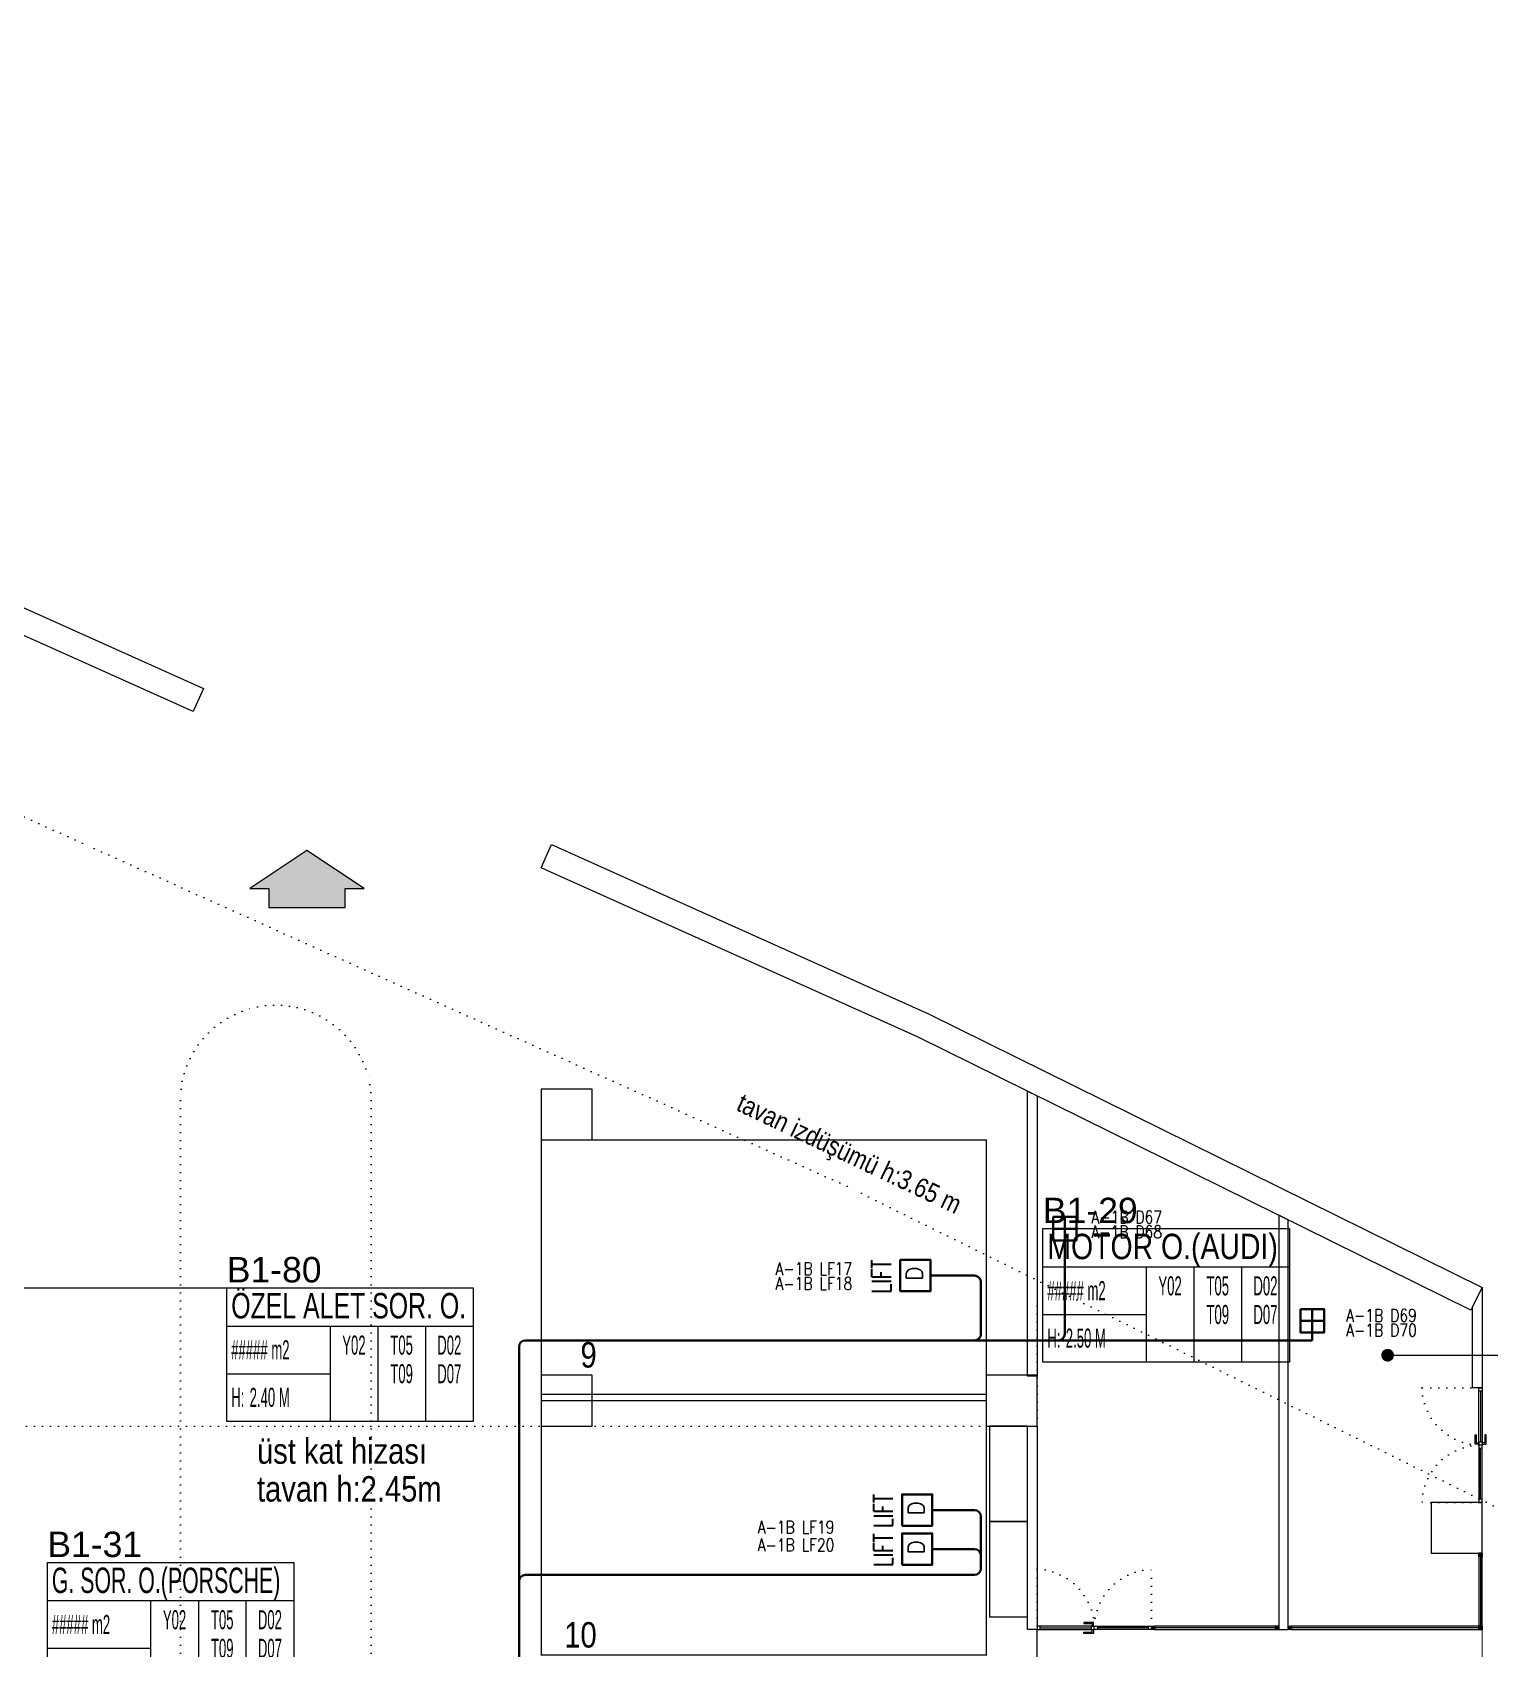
# Model space of a CAD drawing. Header units: metres. Extents: x -13621 to 152406, y -16073 to 22221.
# Drawn here: x 63640 to 65932, y 4450 to 6992 of the extents above; entities that cross this region are included whole.
import ezdxf
from ezdxf.enums import TextEntityAlignment as Align

# ---------------------------------------------------------------- set-up
doc = ezdxf.new("R2010")
doc.units = ezdxf.units.M
doc.header["$LTSCALE"] = 100
doc.header["$MEASUREMENT"] = 0
doc.linetypes.add('DOT2', pattern=[0.125, 0, -0.125])
doc.linetypes.add('HIDDEN', pattern=[0.375, 0.25, -0.125])
doc.layers.get('0').update_dxf_attribs({"color": 9, "lineweight": 9})
for name, color, linetype, lineweight in [('00', 9, 'Continuous', 9), ('01', 9, 'Continuous', 9), ('05', 9, 'Continuous', 9), ('06B', 9, 'Continuous', 9), ('06D', 9, 'Continuous', 9), ('10', 9, 'Continuous', 9), ('15', 9, 'Continuous', 9), ('20', 9, 'DOT2', 9), ('21', 9, 'Continuous', 9), ('21_mahal200', 9, 'Continuous', 9), ('Data  Tavan', 170, 'Continuous', 30), ('E-DATA LIFT PRIZI', 7, 'Continuous', 30), ('E-DUVARA MONTE PRİZ KUTUSU', 7, 'Continuous', 30), ('E-YAZI', 7, 'Continuous', 30)]:
    doc.layers.add(name, color=color, linetype=linetype, lineweight=lineweight)
doc.styles.add('Arial', font='arial.ttf', dxfattribs={"height": 2.5})
doc.styles.add('E-YAZI', font='txttw.shx')
doc.styles.add('MuuM_TEXT-STANDART', font='ARIALN.TTF')
doc.dimstyles.new('MuuM_DIM200', dxfattribs={"dimscale": 20, "dimtxt": 2, "dimasz": 1, "dimexe": 1, "dimexo": 1, "dimgap": 1, "dimtad": 1, "dimdec": 1, "dimrnd": 0.5, "dimdsep": 46, "dimtxsty": 'MuuM_TEXT-STANDART', "dimblk": 'ARCHTICK', "dimcen": 0, "dimdle": 0.15, "dimclrd": 256, "dimclre": 256, "dimclrt": 256, "dimadec": 0, "dimazin": 0, "dimtfac": 5, "dimtdec": 1, "dimtix": 1, "dimtmove": 2, "dimatfit": 3, "dimldrblk": 'DOT', "dimfxl": 3, "dimfxlon": 1, "dimtolj": 1, "dimlwd": -1, "dimlwe": -1, "dimarcsym": 0})

# ---------------------------------------------------------------- blocks, each defined once
blk = doc.blocks.new('E-DATA LIFT PRIZI')
at = {"layer": 'E-DATA LIFT PRIZI', "color": 2}
blk.add_line((0, 0), (0, 42), dxfattribs=at)
blk.add_lwpolyline([(-24.6, 89.6), (24.6, 89.6), (24.6, 42), (-24.6, 42)], close=True, dxfattribs=at)
at = {"layer": 'E-DATA LIFT PRIZI', "color": 2, "style": 'E-YAZI', "width": 0.7}
blk.add_text('LIFT', height=30, dxfattribs=at).set_placement((-28, 104.2))
at = {"layer": 'E-DATA LIFT PRIZI', "color": 2, "style": 'E-YAZI'}
blk.add_text('D', height=25.6, dxfattribs=at).set_placement((-8.8, 54.6))
blk = doc.blocks.new('10_DUVARA MONTE PRİZ KUTUSU')
at = {"layer": 'E-DUVARA MONTE PRİZ KUTUSU', "color": 4}
for p, q in [((24.5, 0), (-24.5, 0)), ((0, 24.5), (0, -24.5))]:
    blk.add_line(p, q, dxfattribs=at)
blk.add_lwpolyline([(-24.5, -24.5), (24.5, -24.5), (24.5, 24.5), (-24.5, 24.5)], close=True, dxfattribs=at)
blk = doc.blocks.new('p-kolon_80x80')
blk.add_lwpolyline([(-40, -40), (40, -40), (40, 40), (-40, 40)], close=True)
blk = doc.blocks.new('1.bod.mimari.elk')
at = {"layer": '01'}
blk.add_lwpolyline([(7909, -2669.7), (7892.6, -2706.2), (6612.7, -2131.8), (6060, -1936.6), (6073.3, -1898.9), (6627.6, -2094.7)], close=True, dxfattribs=at)
blk.add_lwpolyline([(9902.3, -3647.9), (9032, -3217.5), (8440, -2951.8), (8456.4, -2915.3), (9049.1, -3181.3), (9920, -3612), (9902.3, -3647.9)], dxfattribs=at)
for p in [(8480, -3340), (8480, -3790), (9180, -3790), (9880, -3990)]:
    blk.add_blockref('p-kolon_80x80', p, dxfattribs=at)
blk = doc.blocks.new('p-işyeri')
at = {"color": 0, "const_width": 2}
blk.add_lwpolyline([(200, 0), (200, 700), (-200, 700), (-200, 0)], close=True, dxfattribs=at)
blk = doc.blocks.new('0-OK 2')
at = {"true_color": 0x4f4f4f}
blk.add_hatch(color=251, dxfattribs=at).paths.add_polyline_path([(0, 0), (120, 180), (120, 120), (180, 120), (180, -120), (120, -120), (120, -180)])
at = {"linetype": 'ByBlock', "lineweight": -2}
blk.add_lwpolyline([(180, -120), (180, 120), (120, 120), (120, 180), (0, 0), (120, -180), (120, -120)], close=True, dxfattribs=at)
blk.add_point((0, 0))
blk = doc.blocks.new('p-al-01_a')
at = {"layer": '06B'}
for points in [[(-5, -88.6), (-11.2, -88.6), (-11.2, -73.6), (-9.4, -73.6), (-9.4, -86.4), (-9.4, -86.4), (-5, -86.4), (-5, -88.6)], [(0, -88.6), (6.2, -88.6), (6.2, -73.6), (4.4, -73.6), (4.4, -86.4), (4.4, -86.4), (0, -86.4), (0, -88.6)]]:
    blk.add_lwpolyline(points, dxfattribs=at)
at = {"layer": '06D'}
for p, q in [((-5, -86.9), (-5, -5)), ((0, -5), (0, -86.9)), ((-5, -93.1), (-5, -175)), ((0, -175), (0, -93.1))]:
    blk.add_line(p, q, dxfattribs=at)
at = {"layer": '10'}
for points in [[(-5, 0), (0, 0), (0, -5), (-5, -5)], [(-5, -85), (0, -85), (0, -90), (-5, -90)], [(-5, -95), (0, -95), (0, -90), (-5, -90)], [(-5, -180), (0, -180), (0, -175), (-5, -175)]]:
    blk.add_lwpolyline(points, close=True, dxfattribs=at)
at = {"layer": '15'}
for points in [[(-2.5, -5), (-2.5, -85)], [(-2.5, -175), (-2.5, -95)]]:
    blk.add_lwpolyline(points, dxfattribs=at)
at = {"layer": '20'}
for points in [[(-5.3, 0), (-94.9, 0)], [(-5.3, -180), (-94.9, -180)], [(-5, -180), (-94.9, -180)]]:
    blk.add_lwpolyline(points, dxfattribs=at)
for centre, start, end in [((-1.5, 3.4), 182.0745, 267.6937), ((-1.5, -183.4), 92.3063, 177.9255)]:
    blk.add_arc(centre, 93.5, start, end, dxfattribs=at)
blk = doc.blocks.new('prf-10x10')
blk.add_lwpolyline([(-5, -5), (5, -5), (5, 5), (-5, 5)], close=True)
at = {"color": 255}
blk.add_solid([(-5, -5), (5, -5), (-5, 5), (5, 5)], dxfattribs=at)
at = {"layer": '10'}
blk.add_point((0, 0), dxfattribs=at)
blk = doc.blocks.new('p-birim')
blk.add_lwpolyline([(0, 0), (1, 0), (1, 1), (0, 1)], close=True)
blk = doc.blocks.new('0_roomno2')
blk.add_lwpolyline([(19.38, -10.5), (0, -10.5), (0, 0), (19.38, 0)], close=True)
for points in [[(0, -3), (19.38, -3)], [(8.12, -3), (8.12, -10.5)], [(11.88, -3), (11.88, -10.5)], [(15.62, -3), (15.62, -10.5)], [(0, -6.75), (8.12, -6.75)]]:
    blk.add_lwpolyline(points)
at = {"style": 'MuuM_TEXT-STANDART', "width": 0.6}
blk.add_text('H:', height=1.5, dxfattribs=at).set_placement((0.35, -8.61), align=Align.MIDDLE_LEFT)
at = {"style": 'Arial'}
blk.add_attdef('ODANO', (0, 1.17), '', height=2, dxfattribs=at)
blk.add_attdef('MEKANADI', text='', height=2, dxfattribs=at).set_placement((0.35, -3), align=Align.BOTTOM_LEFT)
at = {"style": 'MuuM_TEXT-STANDART', "width": 0.6}
for tag, p in [('YER01', (10, -4.5)), ('TAVAN01', (13.75, -4.5)), ('DUVAR01', (17.5, -4.5)), ('YER02', (10, -6.75)), ('TAVAN02', (13.75, -6.75)), ('DUVAR02', (17.5, -6.75)), ('YER03', (10, -9)), ('TAVAN03', (13.75, -9)), ('DUVAR03', (17.5, -9))]:
    blk.add_attdef(tag, text='', height=1.5, dxfattribs=at).set_placement(p, align=Align.MIDDLE_CENTER)
for tag, p in [('M2', (0.35, -4.88)), ('TEMIZTAVANYUKSEKLIGI', (1.8, -8.61))]:
    blk.add_attdef(tag, text='', height=1.5, dxfattribs=at).set_placement(p, align=Align.MIDDLE_LEFT)
blk = doc.blocks.new('_ArchTick')
at = {"color": 0, "linetype": 'ByBlock', "const_width": 0.15}
blk.add_lwpolyline([(-0.5, -0.5), (0.5, 0.5)], dxfattribs=at)
blk = doc.blocks.new('_Dot')
at = {"color": 0, "linetype": 'ByBlock', "lineweight": -2}
blk.add_line((-0.5, 0), (-1, 0), dxfattribs=at)
at = {"color": 0, "linetype": 'ByBlock', "const_width": 0.5}
blk.add_lwpolyline([(-0.25, 0, 1), (0.25, 0, 1)], format="xyb", close=True, dxfattribs=at)
blk = doc.blocks.new('1.bod.mimari1.elk')
at = {"layer": '00'}
for points in [[(9205, -3751.63), (9205, -3303.04), (9220, -3310.46), (9220, -3751.63), (9205, -3751.63)], [(9615, -4150), (9615, -4150), (9615, -4150), (9615, -3505.81), (9600, -3498.39), (9600, -4135), (9600, -4135), (9600, -4150), (9615, -4150), (9615, -4150)], [(9905, -3770), (9905, -3642.35), (9920, -3612.02), (9920, -3770), (9905, -3770)], [(9220, -3830), (9220, -4150), (9205, -4150), (9205, -3830)]]:
    blk.add_lwpolyline(points, close=True, dxfattribs=at)
at = {"layer": '06D', "linetype": 'DOT2'}
for points in [[(7872.5, -3317.79, -1), (8172.5, -3317.79, 0)], [(7872.5, -3317.79), (7872.5, -7740, 0.4142136), (8472.5, -8340), (11395.6, -8340)], [(8172.5, -3317.79), (8172.5, -7740, 0.4142136), (8472.5, -8040), (11395.6, -8040)]]:
    blk.add_lwpolyline(points, format="xyb", dxfattribs=at)
at = {"layer": '06D'}
for points in [[(9920, -4030), (9915, -4030), (9915, -4145), (9920, -4145)], [(9600, -4150), (9600, -4145), (9405, -4145), (9405, -4150)], [(9920, -4150), (9920, -4145), (9620, -4145), (9620, -4150)]]:
    blk.add_lwpolyline(points, close=True, dxfattribs=at)
at = {"layer": '15'}
for points in [[(9917.5, -4035), (9917.5, -4145)], [(9595, -4147.5), (9405, -4147.5)], [(9915, -4147.5), (9620, -4147.5)]]:
    blk.add_lwpolyline(points, dxfattribs=at)
at = {"layer": '20'}
for points in [[(11313.16, -4700), (10818.48, -4391.06), (8921.11, -3452.7), (7718.56, -2913.06), (6516.01, -2373.42), (4675.61, -1723.48), (3791.04, -1488.82)], [(6740, -2510), (6740, -4630), (7605, -4630), (7605, -3830), (9220, -3830), (9220, -3622.83)]]:
    blk.add_lwpolyline(points, dxfattribs=at)
blk.add_blockref('p-al-01_a', (9920, -3770))
at = {"xscale": -1, "rotation": 90}
blk.add_blockref('p-al-01_a', (9220, -4150), dxfattribs=at)
at = {"layer": '05', "xscale": 60.00000000000003, "yscale": 150}
for p in [(9145, -3980), (9145, -4130)]:
    blk.add_blockref('p-birim', p, dxfattribs=at)
at = {"layer": '06D', "color": 89, "linetype": 'HIDDEN', "true_color": 0x2e4d23, "rotation": 90}
for p in [(9140, -3580), (9140, -3990), (9920, -4350)]:
    blk.add_blockref('p-işyeri', p, dxfattribs=at)
at = {"layer": '10', "extrusion": (0, 0, -1), "xscale": 0.5, "yscale": 0.5, "zscale": -1}
for p, rotation in [((-9917.5, -4032.5), 90), ((-9402.5, -4147.5), 180), ((-9402.5, -4147.5), 90.00000000000001), ((-9597.5, -4147.5), 180), ((-9617.5, -4147.5), 180), ((-9617.5, -4147.5), 90.00000000000001), ((-9917.5, -4147.5), 180), ((-9917.5, -4147.5), 90)]:
    blk.add_blockref('prf-10x10', p, dxfattribs=dict(at, rotation=rotation))
blk.add_blockref('prf-10x10', (-9917.5, -4147.5), dxfattribs=at)
at = {"layer": '21', "xscale": 0.5, "yscale": 0.5, "zscale": 0.5, "rotation": 270}
blk.add_blockref('0-OK 2', (8071.59, -2924.5), dxfattribs=at)
at = {"layer": '21_mahal200'}
ref = blk.add_blockref('0_roomno2', (9229.15, -3519.47), dxfattribs=dict(at, xscale=20, yscale=20, zscale=20))
ref.add_attrib('ODANO', 'B1-29', (9229.15, -3510.82), dxfattribs={"layer": '0', "height": 40, "style": 'Arial'})
ref.add_attrib('MEKANADI', 'MOTOR O.(AUDI)', dxfattribs={"layer": '0', "height": 40, "style": 'Arial', "width": 0.8}).set_placement((9236.15, -3579.47), align=Align.BOTTOM_LEFT)
ref.add_attrib('M2', '##### m2', dxfattribs={"layer": '0', "height": 30, "style": 'MuuM_TEXT-STANDART', "width": 0.6}).set_placement((9236.15, -3616.97), align=Align.MIDDLE_LEFT)
ref.add_attrib('TEMIZTAVANYUKSEKLIGI', '2.50 M', dxfattribs={"layer": '0', "height": 30, "style": 'MuuM_TEXT-STANDART', "width": 0.6}).set_placement((9265.15, -3691.63), align=Align.MIDDLE_LEFT)
ref.add_attrib('YER01', 'Y02', dxfattribs={"layer": '0', "height": 30, "style": 'MuuM_TEXT-STANDART', "width": 0.6}).set_placement((9429.15, -3609.47), align=Align.MIDDLE_CENTER)
ref.add_attrib('TAVAN01', 'T05', dxfattribs={"layer": '0', "height": 30, "style": 'MuuM_TEXT-STANDART', "width": 0.6}).set_placement((9504.15, -3609.47), align=Align.MIDDLE_CENTER)
ref.add_attrib('DUVAR01', 'D02', dxfattribs={"layer": '0', "height": 30, "style": 'MuuM_TEXT-STANDART', "width": 0.6}).set_placement((9579.15, -3609.47), align=Align.MIDDLE_CENTER)
ref.add_attrib('TAVAN02', 'T09', dxfattribs={"layer": '0', "height": 30, "style": 'MuuM_TEXT-STANDART', "width": 0.6}).set_placement((9504.15, -3654.47), align=Align.MIDDLE_CENTER)
ref.add_attrib('DUVAR02', 'D07', dxfattribs={"layer": '0', "height": 30, "style": 'MuuM_TEXT-STANDART', "width": 0.6}).set_placement((9579.15, -3654.47), align=Align.MIDDLE_CENTER)
ref = blk.add_blockref('0_roomno2', (7945.44, -3612.65), dxfattribs=dict(at, xscale=20, yscale=20, zscale=20))
ref.add_attrib('ODANO', 'B1-80', (7945.44, -3604.01), dxfattribs={"layer": '0', "height": 40, "style": 'Arial'})
ref.add_attrib('MEKANADI', 'ÖZEL ALET SOR. O.', dxfattribs={"layer": '0', "height": 40, "style": 'Arial', "width": 0.7}).set_placement((7952.44, -3672.65), align=Align.BOTTOM_LEFT)
ref.add_attrib('M2', '##### m2', dxfattribs={"layer": '0', "height": 30, "style": 'MuuM_TEXT-STANDART', "width": 0.6}).set_placement((7952.44, -3710.15), align=Align.MIDDLE_LEFT)
ref.add_attrib('TEMIZTAVANYUKSEKLIGI', '2.40 M', dxfattribs={"layer": '0', "height": 30, "style": 'MuuM_TEXT-STANDART', "width": 0.6}).set_placement((7981.44, -3784.81), align=Align.MIDDLE_LEFT)
ref.add_attrib('YER01', 'Y02', dxfattribs={"layer": '0', "height": 30, "style": 'MuuM_TEXT-STANDART', "width": 0.6}).set_placement((8145.44, -3702.65), align=Align.MIDDLE_CENTER)
ref.add_attrib('TAVAN01', 'T05', dxfattribs={"layer": '0', "height": 30, "style": 'MuuM_TEXT-STANDART', "width": 0.6}).set_placement((8220.44, -3702.65), align=Align.MIDDLE_CENTER)
ref.add_attrib('DUVAR01', 'D02', dxfattribs={"layer": '0', "height": 30, "style": 'MuuM_TEXT-STANDART', "width": 0.6}).set_placement((8295.44, -3702.65), align=Align.MIDDLE_CENTER)
ref.add_attrib('TAVAN02', 'T09', dxfattribs={"layer": '0', "height": 30, "style": 'MuuM_TEXT-STANDART', "width": 0.6}).set_placement((8220.44, -3747.65), align=Align.MIDDLE_CENTER)
ref.add_attrib('DUVAR02', 'D07', dxfattribs={"layer": '0', "height": 30, "style": 'MuuM_TEXT-STANDART', "width": 0.6}).set_placement((8295.44, -3747.65), align=Align.MIDDLE_CENTER)
ref = blk.add_blockref('0_roomno2', (7663.28, -4044.64), dxfattribs=dict(at, xscale=20, yscale=20, zscale=20))
ref.add_attrib('ODANO', 'B1-31', (7663.28, -4036), dxfattribs={"layer": '0', "height": 40, "style": 'Arial'})
ref.add_attrib('MEKANADI', 'G. SOR. O.(PORSCHE)', dxfattribs={"layer": '0', "height": 40, "style": 'Arial', "width": 0.6}).set_placement((7670.28, -4104.64), align=Align.BOTTOM_LEFT)
ref.add_attrib('M2', '##### m2', dxfattribs={"layer": '0', "height": 30, "style": 'MuuM_TEXT-STANDART', "width": 0.6}).set_placement((7670.28, -4142.14), align=Align.MIDDLE_LEFT)
ref.add_attrib('TEMIZTAVANYUKSEKLIGI', '2.20 M', dxfattribs={"layer": '0', "height": 30, "style": 'MuuM_TEXT-STANDART', "width": 0.6}).set_placement((7699.28, -4216.8), align=Align.MIDDLE_LEFT)
ref.add_attrib('YER01', 'Y02', dxfattribs={"layer": '0', "height": 30, "style": 'MuuM_TEXT-STANDART', "width": 0.6}).set_placement((7863.28, -4134.64), align=Align.MIDDLE_CENTER)
ref.add_attrib('TAVAN01', 'T05', dxfattribs={"layer": '0', "height": 30, "style": 'MuuM_TEXT-STANDART', "width": 0.6}).set_placement((7938.28, -4134.64), align=Align.MIDDLE_CENTER)
ref.add_attrib('DUVAR01', 'D02', dxfattribs={"layer": '0', "height": 30, "style": 'MuuM_TEXT-STANDART', "width": 0.6}).set_placement((8013.28, -4134.64), align=Align.MIDDLE_CENTER)
ref.add_attrib('TAVAN02', 'T09', dxfattribs={"layer": '0', "height": 30, "style": 'MuuM_TEXT-STANDART', "width": 0.6}).set_placement((7938.28, -4179.64), align=Align.MIDDLE_CENTER)
ref.add_attrib('DUVAR02', 'D07', dxfattribs={"layer": '0', "height": 30, "style": 'MuuM_TEXT-STANDART', "width": 0.6}).set_placement((8013.28, -4179.64), align=Align.MIDDLE_CENTER)
at = {"layer": '21', "style": 'MuuM_TEXT-STANDART'}
blk.add_text('tavan izdüşümü h:3.65 m', height=30, rotation=334.61633, dxfattribs=at).set_placement((8744.93, -3332.47))
for s, p in [('9', (8527.29, -3750)), ('10', (8527.29, -4190.44))]:
    blk.add_text(s, height=40, dxfattribs=at).set_placement(p, align=Align.BOTTOM_RIGHT)
for s, p in [('üst kat hizası', (7992.96, -3889.26)), ('tavan h:2.45m', (7992.96, -3948.8))]:
    blk.add_text(s, height=40, dxfattribs=at).set_placement(p)
at = {"layer": '21_mahal200'}
for points in [[(7414.56, -3612.65), (7945.44, -3612.65)], [(9771.3, -3718.58), (9949.87, -3718.58)]]:
    blk.add_leader(points, dimstyle='MuuM_DIM200', override={"dimasz": 1, "dimfxl": 10}, dxfattribs=at)

msp = doc.modelspace()

# ---------------------------------------------------------------- linework, layer by layer
at = {"layer": 'Data  Tavan'}
for p, q in [((65263.4, 5092.2), (65263.4, 4944.8)), ((65094.4, 5036.8), (65121.5, 5036.8)), ((65131.5, 4944.8), (65131.5, 5026.8)), ((64415.1, 4934.8), (65121.5, 4934.8)), ((65121.5, 4934.8), (65253.4, 4934.8)), ((65253.4, 4934.8), (65652.4, 4934.8)), ((65652.4, 4934.8), (65652.4, 4947.2)), ((64405.1, 4565.9), (64405.1, 4924.8)), ((65097.2, 4667.9), (65121.5, 4667.9)), ((65131.5, 4596.4), (65131.5, 4657.9)), ((65097.2, 4606.4), (65121.5, 4606.4)), ((65131.5, 4575.9), (65131.5, 4596.4)), ((64405.1, 4565.9), (64405.1, 4153.4)), ((64415.1, 4565.9), (65121.5, 4565.9))]:
    msp.add_line(p, q, dxfattribs=at)
for centre, start, end in [((65121.5, 5026.8), 0, 90), ((64415.1, 4924.8), 90, 180), ((65121.5, 4944.8), 270, 0.0214), ((65253.4, 4944.8), 270, 0), ((65121.5, 4657.9), 0, 90), ((65121.5, 4596.4), 0, 90), ((64415.1, 4555.9), 90, 180), ((65121.5, 4575.9), 270, 0)]:
    msp.add_arc(centre, 10, start, end, dxfattribs=at)

# ---------------------------------------------------------------- block references
at = {"layer": '06D'}
for name in ['1.bod.mimari.elk', '1.bod.mimari1.elk']:
    msp.add_blockref(name, (56000, 8630), dxfattribs=at)
at = {"layer": 'E-DATA LIFT PRIZI', "color": 1, "rotation": 89.99999999999999}
for p in [(65094.4, 5036.8), (65097.2, 4667.9), (65097.2, 4606.4)]:
    msp.add_blockref('E-DATA LIFT PRIZI', p, dxfattribs=at)
at = {"layer": 'E-DUVARA MONTE PRİZ KUTUSU', "color": 3, "xscale": -0.75, "yscale": 0.75, "zscale": 0.75, "rotation": 180}
for p in [(65263.4, 5110.5), (65652.9, 4965.5)]:
    msp.add_blockref('10_DUVARA MONTE PRİZ KUTUSU', p, dxfattribs=at)

# ---------------------------------------------------------------- texts
at = {"layer": 'E-YAZI', "color": 6, "style": 'E-YAZI', "width": 0.8}
for s, p in [('A-1B D67', (65305.4, 5118.8)), ('A-1B D68', (65305.4, 5095.5)), ('A-1B LF17', (64808.6, 5037.5)), ('A-1B LF18', (64808.6, 5014.3)), ('A-1B D69', (65706.1, 4964.1)), ('A-1B D70', (65706.1, 4940.9)), ('A-1B LF19', (64780.5, 4631)), ('A-1B LF20', (64780.5, 4603))]:
    msp.add_text(s, height=20, dxfattribs=at).set_placement(p)

doc.saveas('drawing.dxf')
